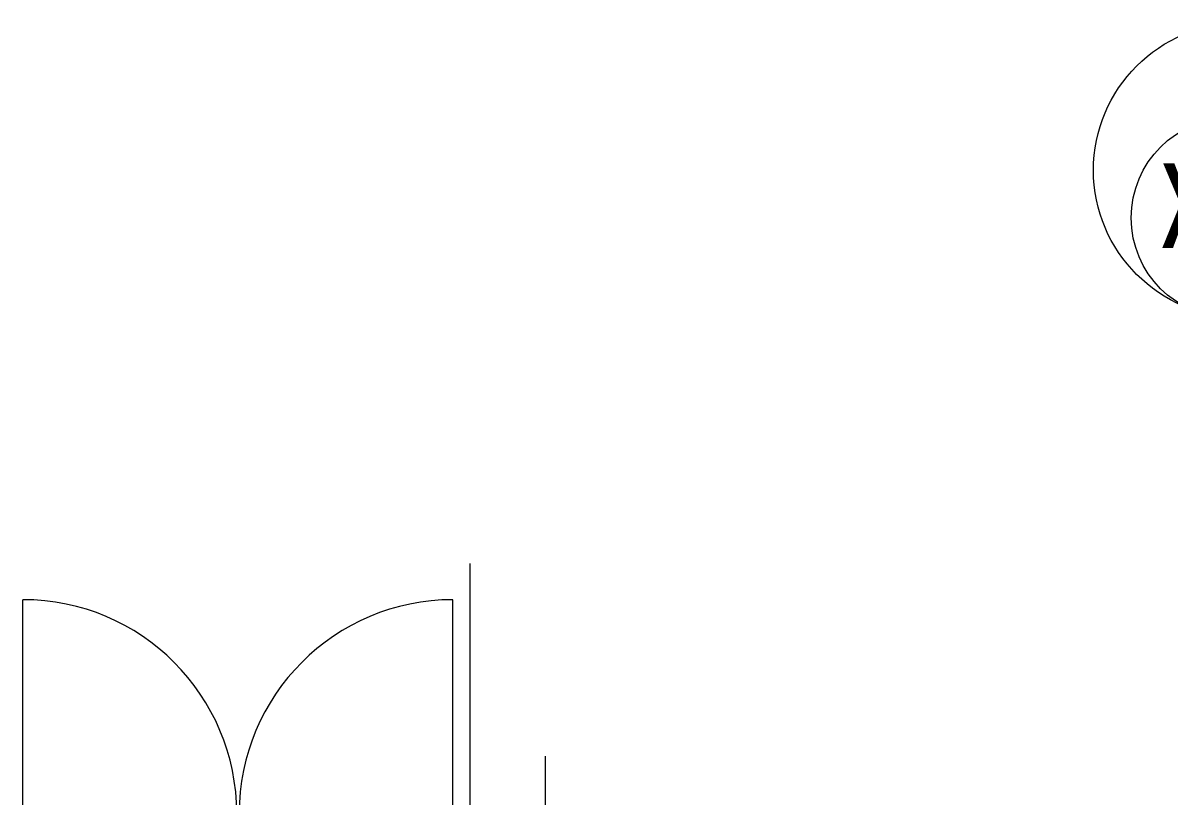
# Model space of a CAD drawing. Units: millimetres at full size, sheet at 1:100. Extents: x 3352 to 127672, y -40372 to 101181.
# Drawn here: x 19717 to 24661, y 8995 to 12327 of the extents above; entities that cross this region are included whole.
import ezdxf
from ezdxf.enums import TextEntityAlignment as Align

# ---------------------------------------------------------------- set-up
doc = ezdxf.new("R2010")
doc.units = ezdxf.units.MM
doc.header["$LTSCALE"] = 100
doc.linetypes.add('CHAIN2', pattern=[12, 9, -1, 1, -1])
doc.layers.add('0-0', color=134, linetype='Continuous', lineweight=18)
doc.styles.add('ＭＳ ゴシック', font='')
doc.styles.get('ＭＳ ゴシック').set_extended_font_data('MS Gothic')

msp = doc.modelspace()

# ---------------------------------------------------------------- linework, layer by layer
at = {"layer": '0-0', "color": 4}
for p, q in [((21644.8, 9997.8), (21644.8, 3396.7)), ((19717.3, 8918.7), (19717.3, 9841.2)), ((21572.3, 8918.7), (21572.3, 9841.2)), ((21969.8, 9167.2), (21969.8, 8311.7))]:
    msp.add_line(p, q, dxfattribs=at)
at = {"layer": '0-0', "linetype": 'CHAIN2'}
for p, q in [((21644.8, 9997.8), (21644.8, 3396.7)), ((21969.8, 9167.2), (21969.8, 8311.7))]:
    msp.add_line(p, q, dxfattribs=at)
at = {"layer": '0-0', "color": 8}
for p, q in [((19717.3, 8918.7), (19717.3, 9841.2)), ((21572.3, 8918.7), (21572.3, 9841.2))]:
    msp.add_line(p, q, dxfattribs=at)
at = {"layer": '0-0'}
for centre, radius in [((24969.8, 11692), 635), ((24969.8, 11692), 635), ((24969.8, 11692), 635), ((24969.8, 11692), 635), ((24969.8, 11692), 635), ((24969.8, 11692), 635), ((24929.4, 11486.9), 431.7), ((24929.4, 11486.9), 431.7)]:
    msp.add_circle(centre, radius, dxfattribs=at)
at = {"layer": '0-0', "color": 4}
msp.add_circle((24929.4, 11486.9), 431.7, dxfattribs=at)
for centre, start, end in [((19717.3, 8918.7), 0, 90), ((21572.3, 8918.7), 90, 180)]:
    msp.add_arc(centre, 922.5, start, end, dxfattribs=at)
at = {"layer": '0-0', "color": 8}
for centre, start, end in [((19717.3, 8918.7), 0, 90), ((21572.3, 8918.7), 90, 180)]:
    msp.add_arc(centre, 922.5, start, end, dxfattribs=at)

# ---------------------------------------------------------------- texts
at = {"layer": '0-0', "style": 'ＭＳ ゴシック'}
msp.add_text('X8', height=365.6, dxfattribs=at).set_placement((24614.1, 11247), align=Align.BOTTOM_LEFT)
msp.add_text('X8', height=365.6, dxfattribs=at).set_placement((24614.1, 11247), align=Align.BOTTOM_LEFT)
msp.add_text('X8', height=365.6, dxfattribs=at).set_placement((24614.1, 11247), align=Align.BOTTOM_LEFT)

doc.saveas('drawing.dxf')
